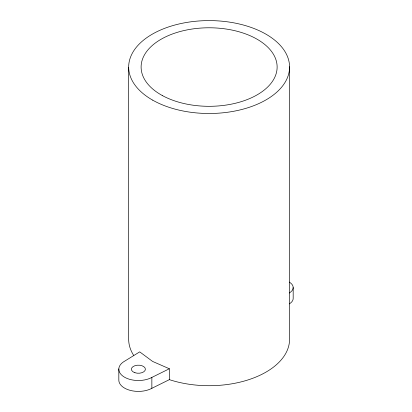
<?xml version="1.0" encoding="UTF-8"?>
<svg xmlns="http://www.w3.org/2000/svg" width="412" height="412" viewBox="0 0 412 412"><rect width="100%" height="100%" fill="white"/><g stroke="black" fill="none" stroke-linecap="round" stroke-linejoin="round"><path stroke-width="0.62" d="M169.358 368.755L152.61 361.437L139.714 351.869L124.929 361.005A19.58 11.304 0 0 0 124.177 376.985A19.58 11.304 0 0 0 151.858 377.418L169.358 368.755L169.358 379.643L151.858 388.31A19.58 11.304 0 0 1 130.413 390.422A19.58 11.304 0 0 1 118.821 379.792L118.821 368.905M293.179 287.545L293.179 298.437A13.338 7.699 0 0 1 289.276 303.881M289.564 66.739L289.564 338.958A80.448 46.448 0 0 1 169.358 379.643M151.858 377.418L151.858 388.31M128.673 67.352L128.673 339.576A80.448 46.448 0 0 0 133.586 355.257M289.276 282.102A13.338 7.699 0 0 1 289.276 292.989M152.61 100.106A80.448 46.448 0 0 0 286.963 78.769A80.448 46.448 0 0 0 187.784 22.263A80.448 46.448 0 0 0 152.61 100.106M162.318 95.538A68.016 39.269 0 0 0 275.257 76.199A68.016 39.269 0 0 0 189.778 29.401A68.016 39.269 0 0 0 162.318 95.538M134.894 372.711A6.999 4.043 0 0 0 145.395 369.209A6.999 4.043 0 0 0 134.894 365.712A6.999 4.043 0 0 0 134.894 372.711"/></g></svg>
